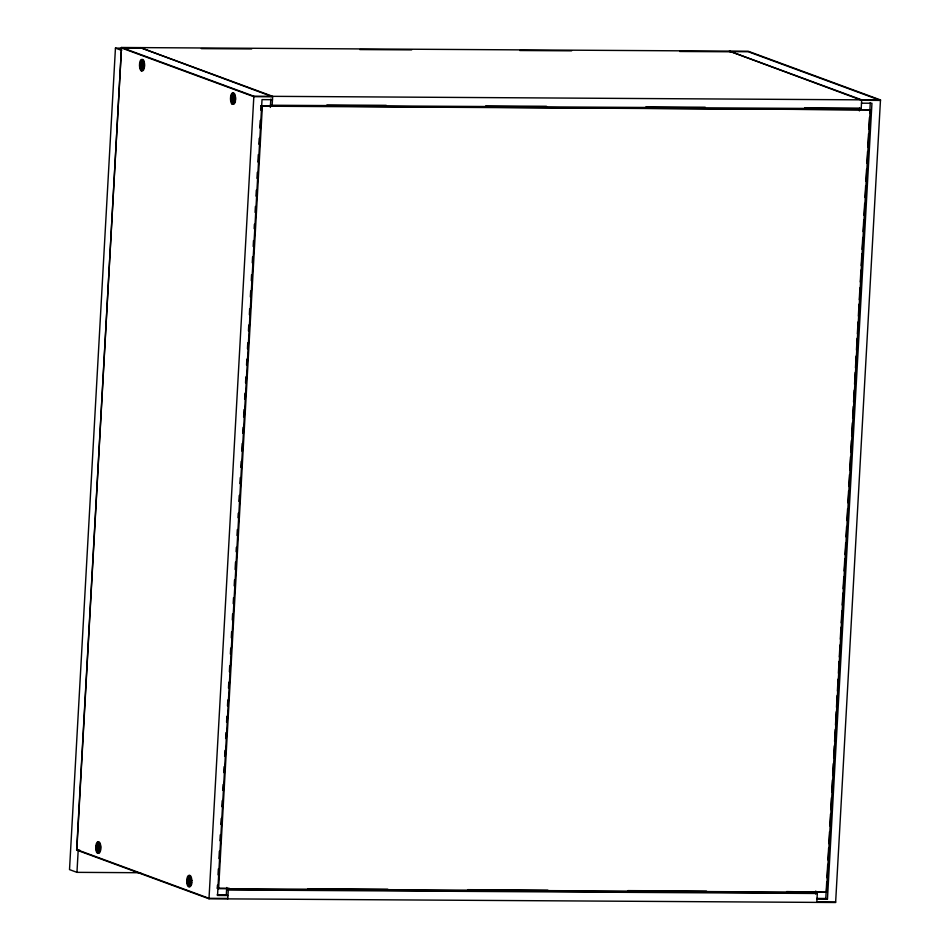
<?xml version="1.0" encoding="UTF-8"?>
<svg xmlns="http://www.w3.org/2000/svg" width="950" height="950" viewBox="0 0 950 950"><rect width="100%" height="100%" fill="white"/><g stroke="black" fill="none" stroke-linecap="round" stroke-linejoin="round"><path stroke-width="1.43" d="M98.384 845.88A3.942 1.461 -89.7 0 0 98.337 849.217L97.969 852.233A4.607 1.71 -89.7 0 1 97.292 851.984L97.316 848.778L96.164 847.934A4.607 1.71 -89.7 0 1 96.271 846.106L97.458 846.129L97.791 843.03A4.607 1.71 -89.7 0 1 98.468 843.279L98.562 846.794L100.7 847.234M142.013 62.011L140.612 61.465L141.182 63.709L141.538 60.539A4.607 1.71 -89.7 0 1 142.215 60.788L142.31 64.303L144.447 64.743M235.268 97.506L231.812 97.411L232.524 94.038A4.607 1.71 -89.7 0 1 233.201 94.288L233.296 97.802L235.434 98.242M121.362 48.153L115.449 48.118L69.516 869.606L76.962 872.349L140.648 872.729M76.641 850.048L121.505 47.5L748.137 51.229L880.484 99.952L835.62 902.5L208.988 898.771L76.641 850.048L79.693 850.131M76.808 850.107L121.505 47.5L253.852 96.223L880.484 99.952M76.962 872.349L78.197 850.143M143.153 68.994L141.716 69.742A4.607 1.71 -89.7 0 1 141.039 69.493L141.087 66.381M141.716 69.742L142.156 66.476L144.341 66.571M191.188 882.586L189.359 882.502L188.955 885.732A4.607 1.71 -89.7 0 1 188.278 885.483L188.278 882.182L187.162 881.422A4.607 1.71 -89.7 0 1 187.257 879.593L189.549 879.748M190.463 877.349L189.454 876.767A4.607 1.71 -89.7 0 0 188.777 876.518L188.456 879.617L187.257 879.593M234.139 102.493L232.703 103.241A4.607 1.71 -89.7 0 1 232.026 102.992L232.049 99.774L231.242 101.424L232.251 101.139M189.454 876.767L189.549 880.294L191.686 880.721M232.703 103.241L233.142 99.976L235.339 100.071M208.988 898.771L253.852 96.223M260.787 110.141L261.036 105.699L870.188 109.808L826.441 892.288L218.619 888.666L217.289 888.179L217.455 885.222M218.037 874.843L218.369 868.918M218.951 858.551L219.367 851.141M219.949 840.762L220.281 834.836M220.851 824.457L221.184 818.532M221.849 806.681L222.181 800.743M222.763 790.376L223.096 784.451M223.761 772.587L224.093 766.662M224.663 756.283L224.996 750.357M225.661 738.506L225.993 732.581M226.575 722.202L226.908 716.276M227.489 705.898L227.81 699.972M228.475 688.121L228.808 682.195M229.389 671.816L229.722 665.891M230.387 654.028L230.719 648.102M231.301 637.735L231.622 631.797M232.287 619.946L232.619 614.021M233.201 603.642L233.534 597.716M234.199 585.865L234.531 579.928M235.101 569.561L235.517 562.151M236.099 551.772L236.348 547.331M237.013 535.467L237.346 529.542M238.011 517.691L238.26 513.249M238.913 501.386L239.246 495.461M239.911 483.609L240.243 477.672M240.825 467.305L241.158 461.379M241.739 451.001L242.155 443.591M242.725 433.212L243.058 427.286M243.639 416.919L244.055 409.509M244.637 399.131L244.969 393.205M245.551 382.826L245.884 376.901M246.537 365.049L246.869 359.124M247.451 348.745L247.784 342.819M248.449 330.956L248.781 325.031M249.363 314.664L249.684 308.726M250.349 296.875L250.681 290.949M251.263 280.571L251.596 274.645M252.261 262.794L252.593 256.856M253.175 246.489L253.496 240.564M254.161 228.701L254.41 224.259M255.075 212.396L255.408 206.471M255.989 196.104L256.322 190.178M256.975 178.315L257.308 172.389M257.889 162.011L258.305 154.601M258.887 144.234L259.219 138.308M259.801 127.929L260.217 120.519M218.619 888.666L262.366 106.186L261.036 105.699M272.472 99.679L262.022 99.619L217.526 895.47L227.976 895.541L226.314 894.924L226.729 887.514M270.346 107.433L270.809 99.073M227.786 898.878L228.285 889.96L226.634 889.354L815.658 892.857L817.309 893.475L816.822 902.393M729.481 51.621L748.279 51.739L880.46 100.403L861.662 100.284L729.339 51.122L861.686 99.845L861.187 108.751L272.151 105.248L272.65 96.33L140.303 47.607L271.237 96.271M815.599 893.986L815.765 891.029M859.382 110.936L859.536 108.146L804.638 107.825M861.496 103.182L871.946 103.241L827.45 899.104L825.788 898.498L826.702 882.194M826.951 877.752L827.699 864.405M827.949 859.964L828.614 848.113M828.863 843.659L829.516 831.808M829.849 825.883L830.514 814.019M830.763 809.578L831.428 797.715M831.761 791.789L832.426 779.938M832.675 775.485L833.328 763.634M833.661 757.708L834.326 745.845M834.575 741.404L835.24 729.541M835.489 725.099L836.238 711.764M836.487 707.311L837.14 695.459M837.389 691.006L838.054 679.155M838.387 673.229L839.052 661.366M839.301 656.925L839.966 645.062M840.299 639.136L840.952 627.285M841.201 622.832L841.866 610.981M842.199 605.055L842.864 593.192M843.113 588.751L843.778 576.888M844.099 570.962L844.764 559.111M845.013 554.658L845.678 542.806M846.011 536.881L846.592 526.502M846.925 520.576L847.59 508.713M847.911 502.787L848.576 490.936M848.825 486.483L849.49 474.632M849.739 470.191L850.488 456.843M850.737 452.402L851.402 440.539M851.639 436.098L852.387 422.762M852.637 418.309L853.302 406.457M853.551 402.016L854.216 390.153M854.549 384.228L855.202 372.364M855.451 367.923L856.116 356.072M856.449 350.134L857.114 338.283M857.363 333.842L858.028 321.979M858.361 316.053L859.014 304.19M859.263 299.749L859.928 287.897M860.261 281.96L860.926 270.109M861.175 265.668L861.84 253.804M862.089 249.363L862.742 237.5M863.075 231.574L863.74 219.723M863.989 215.27L864.654 203.419M864.987 197.493L865.652 185.63M865.901 181.189L866.554 169.326M866.887 163.4L867.552 151.549M867.801 147.096L868.549 133.76M868.799 129.319L869.464 117.456M869.713 113.014L870.283 102.636M143.023 63.816L140.018 63.614A4.607 1.71 -89.7 0 0 139.911 65.443L141.039 66.191L140.244 67.937L142.013 67.438M233.178 97.494L233.997 95.843L235.161 96.306M98.444 846.498L99.263 844.835L100.427 845.31M190.392 882.277L188.302 882.265L187.494 883.928L188.599 883.619M142.939 69.504L141.312 70.834M234.199 102.552L232.299 104.322M142.464 68.744L141.039 69.493M233.463 102.244L232.026 102.992M99.192 851.592L97.969 851.627M189.715 884.723L190.249 885.044M98.954 851.711L97.636 851.806M98.562 851.924L97.292 851.984M190.024 885.163L188.872 885.163M188.278 885.483L189.466 885.459M143.877 68.222L142.654 68.816L142.049 66.642L144.139 66.654M235.469 101.424L233.641 102.315L233.035 100.142A3.942 1.461 -89.7 0 1 233.225 96.389M100.237 850.666L98.895 851.307L98.301 849.134L100.593 849.062M191.722 883.916L189.881 884.806L189.287 882.633L191.377 882.645M235.066 97.434L234.781 97.375A2.921 1.093 -89.7 0 0 234.674 99.192L234.888 99.275M100.142 849.419L96.508 850.428L97.316 848.766L100.451 848.801M142.916 63.923L140.826 63.911L143.308 63.65M140.446 48.118L121.647 48.011L253.828 96.663L272.626 96.781M201.341 48.628L251.691 48.925M359.812 49.566L411.647 49.875M519.757 50.516L571.591 50.825M679.701 51.478L730.051 51.775M142.096 62.961L144.186 62.973M144.281 64.018L142.191 63.994L143.011 62.344L144.174 62.807M140.766 65.764L144.483 65.728M141.063 66.274L144.198 66.31M233.083 96.461L235.172 96.472M233.522 98.04L235.612 98.052M233.296 97.268L231.004 97.114A4.607 1.71 -89.7 0 0 230.909 98.942L235.469 99.216M235.505 99.881L231.752 99.263M233.035 100.142L235.125 100.154M326.883 104.975L386.234 105.331M485.64 105.925L546.476 106.281M645.881 106.875L705.232 107.231M262.366 106.186L870.188 109.808M98.194 841.949L99.465 842.84M97.672 845.191L99.762 845.215M98.349 845.453L100.439 845.464M99.548 846.141L97.458 846.129L96.864 843.956L98.266 844.502M97.114 846.414L100.534 846.509M96.33 847.056L100.249 847.079M96.971 848.231L100.225 848.326M98.289 849.134L100.391 849.146M189.192 875.437L190.451 876.339M191.52 880.009L189.43 879.985L190.249 878.334L191.413 878.809M187.316 880.555L191.864 880.543M187.958 881.719L190.047 881.731M188.326 882.36L191.757 882.372M217.289 888.179L229.152 888.25M307.729 888.725L387.778 889.2M467.839 889.675L547.889 890.15M627.95 890.625L706.527 891.1M786.576 891.575L826.441 892.288M228.285 889.96L817.309 893.475M217.182 894.876L226.314 894.924M816.656 898.439L825.788 898.498M817 899.044L827.45 899.104M227.81 898.439L209.012 898.32L76.831 849.668M816.846 901.942L835.644 902.049M139.911 65.443L143.937 65.811M230.909 98.942L234.674 99.192M96.271 846.106L99.275 846.307M96.164 847.934L100.106 848.243M187.162 881.422L190.428 881.648M859.536 108.146L861.187 108.751M270.501 104.643L272.151 105.248M115.449 48.118L121.647 50.397M140.018 63.614L140.826 63.911M231.004 97.114L231.812 97.411M233.154 95.558L231.598 94.964L232.204 97.138M187.851 877.456L189.549 878.121M233.201 94.288L234.686 95.131M232.524 94.038L233.878 94.81M141.538 60.539L143.011 61.382A3.942 1.461 -89.7 0 0 142.714 61.738M142.215 60.788L143.937 61.774M188.777 876.518L190.938 877.61M97.791 843.03L99.263 843.873A3.942 1.461 -89.7 0 0 98.966 844.229M98.468 843.279L100.189 844.265M187.851 877.456L188.444 879.629M235.125 102.066A3.942 1.461 -89.7 0 1 234.828 102.41M234.329 98.337A4.607 1.71 -89.7 0 1 234.223 100.166M143.545 61.228A3.942 1.461 -89.7 0 1 143.961 61.465M142.12 66.987A3.942 1.461 -89.7 0 1 142.179 63.139M143.343 64.838A4.607 1.71 -89.7 0 1 143.236 66.666M143.688 65.704A2.921 1.093 -89.7 0 1 143.759 64.089M191.377 884.545A3.942 1.461 -89.7 0 1 191.081 884.889M189.252 882.17A3.942 1.461 -89.7 0 1 189.549 878.643M190.582 880.828A4.607 1.71 -89.7 0 1 190.475 882.645M99.999 843.79A3.942 1.461 -89.7 0 1 100.213 843.944M99.596 847.329A4.607 1.71 -89.7 0 1 99.489 849.158M99.94 848.184A2.921 1.093 -89.7 0 1 99.952 847.02M233.938 100.843A4.216 1.568 -89.7 0 0 232.679 94.418A4.216 1.568 -89.7 0 0 231.23 100.653A4.216 1.568 -89.7 0 0 233.938 100.843M142.951 67.343A4.216 1.568 -89.7 0 0 141.692 60.931A4.216 1.568 -89.7 0 0 140.244 67.153A4.216 1.568 -89.7 0 0 142.951 67.343M190.19 883.334A4.216 1.568 -89.7 0 0 188.931 876.909A4.216 1.568 -89.7 0 0 187.482 883.132A4.216 1.568 -89.7 0 0 190.19 883.334M99.204 849.834A4.216 1.568 -89.7 0 0 97.945 843.41A4.216 1.568 -89.7 0 0 96.496 849.644A4.216 1.568 -89.7 0 0 99.204 849.834M235.208 101.828A5.736 2.138 -89.7 0 0 233.617 92.922A5.736 2.138 -89.7 0 0 231.527 101.187A5.736 2.138 -89.7 0 0 235.208 101.828M234.377 101.828A5.736 2.138 -89.7 0 0 232.786 92.91A5.736 2.138 -89.7 0 0 230.696 101.187A5.736 2.138 -89.7 0 0 234.377 101.828M144.222 68.329A5.736 2.138 -89.7 0 0 142.631 59.422A5.736 2.138 -89.7 0 0 140.541 67.688A5.736 2.138 -89.7 0 0 144.222 68.329M143.391 68.329A5.736 2.138 -89.7 0 0 141.799 59.422A5.736 2.138 -89.7 0 0 139.697 67.688A5.736 2.138 -89.7 0 0 143.391 68.329M191.461 884.307A5.736 2.138 -89.7 0 0 189.869 875.401A5.736 2.138 -89.7 0 0 187.779 883.678A5.736 2.138 -89.7 0 0 191.461 884.307M190.629 884.307A5.736 2.138 -89.7 0 0 189.038 875.401A5.736 2.138 -89.7 0 0 186.948 883.666A5.736 2.138 -89.7 0 0 190.629 884.307M100.474 850.82A5.736 2.138 -89.7 0 0 98.883 841.914A5.736 2.138 -89.7 0 0 96.793 850.179A5.736 2.138 -89.7 0 0 100.474 850.82M99.643 850.808A5.736 2.138 -89.7 0 0 98.052 841.902A5.736 2.138 -89.7 0 0 95.95 850.167A5.736 2.138 -89.7 0 0 99.643 850.808"/></g></svg>
